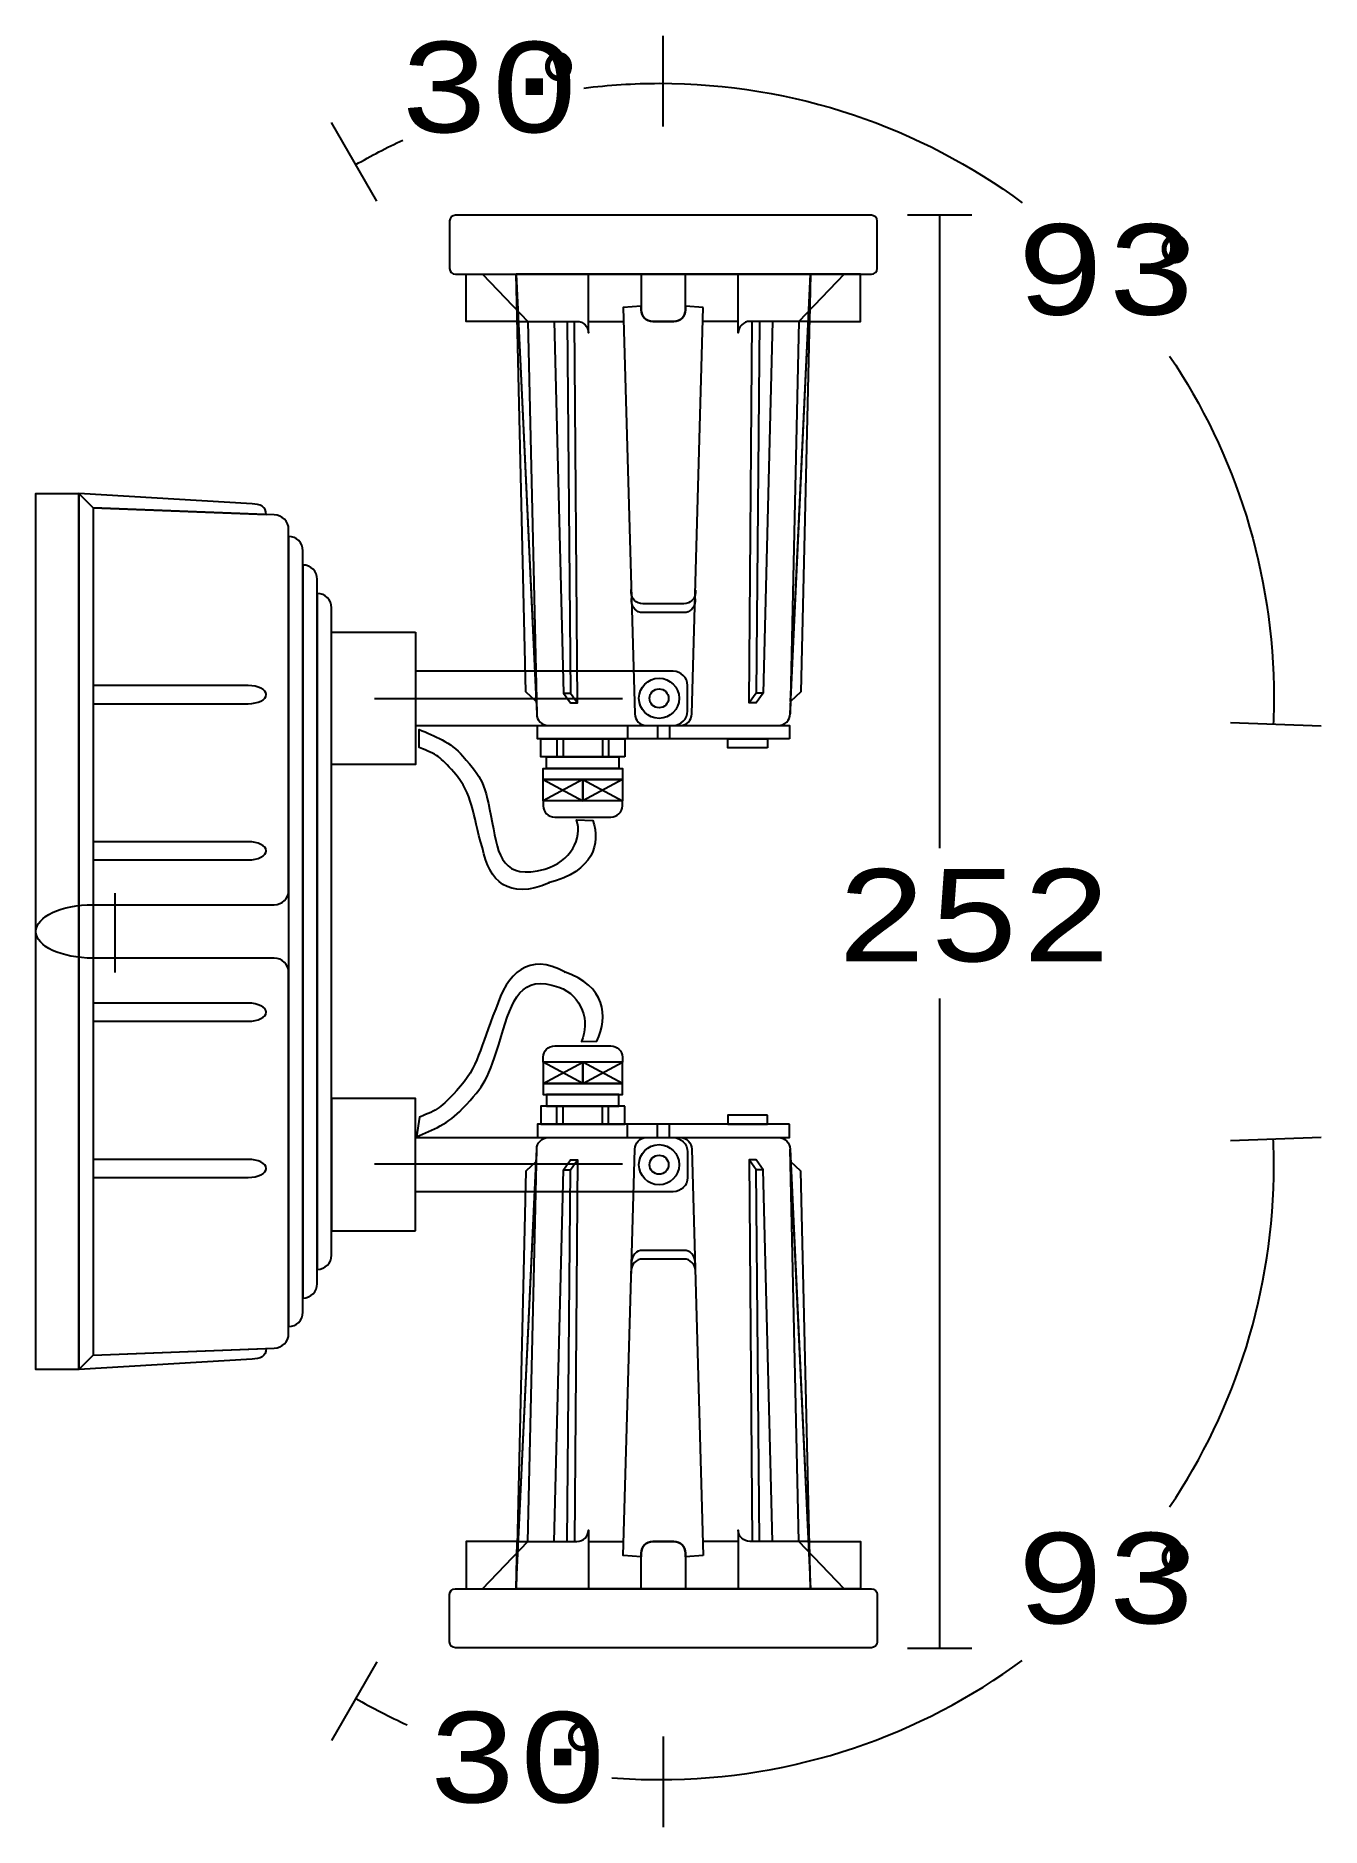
# Model space of a CAD drawing. Extents: x 0 to 168, y 4 to 238.
import ezdxf

# ---------------------------------------------------------------- set-up
doc = ezdxf.new("R2010")
doc.units = 0
doc.layers.add('LIVELLO_1', color=160, linetype='Continuous')
doc.styles.add('STD', font='txt')

# ---------------------------------------------------------------- blocks, each defined once
blk = doc.blocks.new('AI9-BLK1')
at = {"layer": 'LIVELLO_1', "color": 7}
for p, q in [((-1.86, 105.43), (-1.86, 117.28)), ((-39.26, 95.71), (-45.19, 105.97)), ((30.01, 93.91), (38.41, 93.91)), ((34.2, 93.91), (34.2, 11.26)), ((-11.64, 79.99), (-7.05, 79.99)), ((7.93, 79.99), (3.34, 79.99)), ((-7.19, 30.72), (-39.55, 30.72)), ((-14.88, 31.48), (-13.99, 31.48)), ((11.17, 31.48), (10.27, 31.48)), ((-6.54, 27.27), (-6.54, 25.52)), ((-2.62, 27.27), (-2.62, 25.52)), ((-1.05, 27.27), (-1.05, 25.52)), ((72.17, 27.64), (84.02, 27.23)), ((-15.74, 25.52), (-15.74, 23.17)), ((-14.95, 25.52), (-14.95, 23.17)), ((-9.81, 25.52), (-9.81, 23.17)), ((-9.01, 25.52), (-9.01, 23.17)), ((-12.38, 20.21), (-17.54, 17.4)), ((-17.54, 20.21), (-12.38, 17.4)), ((-12.38, 20.21), (-7.21, 17.4)), ((-7.21, 20.21), (-12.38, 17.4)), ((-73.44, 5.35), (-73.44, -4.97)), ((34.2, -8.4), (34.2, -93.18)), ((-12.38, -19.48), (-17.54, -16.68)), ((-17.54, -19.48), (-12.38, -16.68)), ((-12.38, -19.48), (-7.21, -16.68)), ((-7.21, -19.48), (-12.38, -16.68)), ((-15.74, -24.8), (-15.74, -22.45)), ((-14.95, -24.8), (-14.95, -22.45)), ((-9.81, -24.8), (-9.81, -22.45)), ((-9.01, -24.8), (-9.01, -22.45)), ((-6.54, -26.55), (-6.54, -24.8)), ((-2.62, -26.55), (-2.62, -24.8)), ((-1.05, -26.55), (-1.05, -24.8)), ((72.17, -26.91), (84.02, -26.5)), ((-7.19, -29.99), (-39.55, -29.99)), ((-14.88, -30.76), (-13.99, -30.76)), ((11.17, -30.76), (10.27, -30.76)), ((-11.64, -79.27), (-7.05, -79.27)), ((7.93, -79.27), (3.34, -79.27)), ((30.01, -93.18), (38.41, -93.18)), ((-39.26, -94.99), (-45.19, -105.25)), ((-1.86, -104.7), (-1.86, -116.56))]:
    blk.add_line(p, q, dxfattribs=at)
for points in [[(-27.58, 86.16), (-21.06, 86.16), (-20.92, 79.99), (-27.58, 79.99)], [(-21.06, 86.16), (-18.47, 30.38), (-19.79, 31.63)], [(17.35, 86.16), (16.07, 31.63), (14.76, 30.38)], [(23.87, 86.16), (17.35, 86.16), (17.21, 79.99), (23.87, 79.99)], [(-78.15, 57.54), (-78.15, -56.82), (-83.77, -56.82), (-83.77, 57.54)], [(-76.29, 55.67), (-76.29, -54.94), (-78.15, -56.82), (-78.15, 57.54)], [(-34.19, 39.44), (-34.19, 22.16), (-45.17, 22.16), (-45.17, 39.44)], [(14.61, 25.52), (-18.28, 25.52), (-18.28, 27.27), (14.61, 27.27)], [(-6.89, 23.17), (-17.87, 23.17), (-17.87, 25.52), (-6.89, 25.52)], [(11.76, 24.35), (6.54, 24.35), (6.54, 25.52), (11.76, 25.52)], [(-7.21, 20.21), (-17.54, 20.21), (-17.54, 21.63), (-7.21, 21.63)], [(-7.67, 21.63), (-17.09, 21.63), (-17.09, 23.17), (-7.67, 23.17)], [(-17.54, 20.21), (-12.38, 20.21), (-12.38, 17.4), (-17.54, 17.4)], [(-12.38, 20.21), (-7.21, 20.21), (-7.21, 17.4), (-12.38, 17.4)], [(-17.54, -19.48), (-12.38, -19.48), (-12.38, -16.68), (-17.54, -16.68)], [(-12.38, -19.48), (-7.21, -19.48), (-7.21, -16.68), (-12.38, -16.68)], [(-7.21, -19.48), (-17.54, -19.48), (-17.54, -20.9), (-7.21, -20.9)], [(-7.67, -20.9), (-17.09, -20.9), (-17.09, -22.45), (-7.67, -22.45)], [(-34.19, -38.72), (-34.19, -21.44), (-45.17, -21.44), (-45.17, -38.72)], [(-6.89, -22.45), (-17.87, -22.45), (-17.87, -24.8), (-6.89, -24.8)], [(14.61, -24.8), (-18.28, -24.8), (-18.28, -26.55), (14.61, -26.55)], [(11.76, -23.63), (6.54, -23.63), (6.54, -24.8), (11.76, -24.8)], [(-21.06, -85.44), (-18.47, -29.65), (-19.79, -30.91)], [(17.35, -85.44), (16.07, -30.91), (14.76, -29.65)], [(-27.58, -85.44), (-21.06, -85.44), (-20.92, -79.27), (-27.58, -79.27)], [(23.87, -85.44), (17.35, -85.44), (17.21, -79.27), (23.87, -79.27)]]:
    blk.add_lwpolyline(points, close=True, dxfattribs=at)
for points in [[(-25.47, 86.16), (-19.53, 79.99), (-18.39, 28.77)], [(21.76, 86.16), (15.81, 79.99), (14.68, 28.77)], [(-16.09, 79.99), (-14.88, 31.48), (-13.98, 30.19), (-13.05, 30.19), (-13.45, 79.99)], [(-14.42, 79.99), (-13.99, 31.48), (-13.05, 30.19)], [(10.71, 79.99), (10.27, 31.48), (9.34, 30.19)], [(12.38, 79.99), (11.17, 31.48), (10.27, 30.19), (9.34, 30.19), (9.74, 79.99)], [(-25.47, -85.44), (-19.53, -79.27), (-18.39, -28.05)], [(21.76, -85.44), (15.81, -79.27), (14.68, -28.05)], [(-16.09, -79.27), (-14.88, -30.76), (-13.98, -29.46), (-13.05, -29.46), (-13.45, -79.27)], [(-14.42, -79.27), (-13.99, -30.76), (-13.05, -29.46)], [(10.71, -79.27), (10.27, -30.76), (9.34, -29.46)], [(12.38, -79.27), (11.17, -30.76), (10.27, -29.46), (9.34, -29.46), (9.74, -79.27)]]:
    blk.add_lwpolyline(points, dxfattribs=at)
for centre, radius in [((-2.42, 30.8), 2.62), ((-2.42, 30.8), 1.24), ((-2.42, -30.08), 2.62), ((-2.42, -30.08), 1.24)]:
    blk.add_circle(centre, radius, dxfattribs=at)
for points, knots in [([(-12.25, 110.46), (-9.01, 110.86), (-5.75, 111.08), (-2.4, 111.08), (15.33, 111.08), (31.71, 105.29), (45, 95.5)], [0, 0, 0, 0, 1, 1, 1, 2, 2, 2, 2]), ([(-29.01, 93.86), (-29.01, 93.86), (25.3, 93.86), (25.3, 93.86), (25.71, 93.86), (26.05, 93.52), (26.05, 93.11), (26.05, 93.11), (26.05, 86.91), (26.05, 86.91), (26.05, 86.49), (25.71, 86.16), (25.3, 86.16), (25.3, 86.16), (-29.01, 86.16), (-29.01, 86.16), (-29.42, 86.16), (-29.76, 86.49), (-29.76, 86.91), (-29.76, 86.91), (-29.76, 93.11), (-29.76, 93.11), (-29.76, 93.52), (-29.42, 93.86), (-29.01, 93.86)], [0, 0, 0, 0, 1, 1, 1, 2, 2, 2, 3, 3, 3, 4, 4, 4, 5, 5, 5, 6, 6, 6, 7, 7, 7, 8, 8, 8, 8]), ([(-21.06, 86.16), (-21.06, 86.16), (-11.64, 86.16), (-11.64, 86.16), (-11.64, 86.16), (-11.64, 78.5), (-11.64, 78.5), (-11.64, 79.33), (-12.31, 80), (-13.14, 80), (-13.14, 80), (-20.92, 80), (-20.92, 80), (-20.92, 80), (-21.06, 86.16), (-21.06, 86.16)], [0, 0, 0, 0, 1, 1, 1, 2, 2, 2, 3, 3, 3, 4, 4, 4, 5, 5, 5, 5]), ([(-16.9, 27.27), (-17.72, 27.27), (-18.39, 27.94), (-18.39, 28.77), (-18.39, 28.77), (-21.06, 86.16), (-21.06, 86.16), (-21.06, 86.16), (17.35, 86.16), (17.35, 86.16), (17.35, 86.16), (14.68, 28.77), (14.68, 28.77), (14.68, 27.94), (14.01, 27.27), (13.18, 27.27), (13.18, 27.27), (-16.9, 27.27), (-16.9, 27.27)], [0, 0, 0, 0, 1, 1, 1, 2, 2, 2, 3, 3, 3, 4, 4, 4, 5, 5, 5, 6, 6, 6, 6]), ([(1.03, 86.16), (1.03, 86.16), (1.03, 81.49), (1.03, 81.49), (1.03, 80.66), (0.36, 79.99), (-0.47, 79.99), (-0.47, 79.99), (-3.25, 79.99), (-3.25, 79.99), (-4.08, 79.99), (-4.75, 80.66), (-4.75, 81.49), (-4.75, 81.49), (-4.75, 86.16), (-4.75, 86.16), (-4.75, 86.16), (1.03, 86.16), (1.03, 86.16)], [0, 0, 0, 0, 1, 1, 1, 2, 2, 2, 3, 3, 3, 4, 4, 4, 5, 5, 5, 6, 6, 6, 6]), ([(17.35, 86.16), (17.35, 86.16), (7.93, 86.16), (7.93, 86.16), (7.93, 86.16), (7.93, 78.5), (7.93, 78.5), (7.93, 79.33), (8.6, 80), (9.43, 80), (9.43, 80), (17.21, 80), (17.21, 80), (17.21, 80), (17.35, 86.16), (17.35, 86.16)], [0, 0, 0, 0, 1, 1, 1, 2, 2, 2, 3, 3, 3, 4, 4, 4, 5, 5, 5, 5]), ([(3.36, 81.81), (3.36, 81.81), (1.87, 28.77), (1.87, 28.77), (1.87, 27.94), (1.2, 27.27), (0.37, 27.27), (0.37, 27.27), (-4.09, 27.27), (-4.09, 27.27), (-4.92, 27.27), (-5.58, 27.94), (-5.58, 28.77), (-5.58, 28.77), (-7.09, 81.81), (-7.09, 81.81), (-7.09, 81.81), (-4.75, 81.98), (-4.75, 81.98), (-4.75, 81.98), (-4.75, 81.49), (-4.75, 81.49), (-4.75, 80.66), (-4.08, 79.99), (-3.25, 79.99), (-3.25, 79.99), (-0.47, 79.99), (-0.47, 79.99), (0.36, 79.99), (1.03, 80.66), (1.03, 81.49), (1.03, 81.49), (1.03, 81.98), (1.03, 81.98), (1.03, 81.98), (3.36, 81.81), (3.36, 81.81)], [0, 0, 0, 0, 1, 1, 1, 2, 2, 2, 3, 3, 3, 4, 4, 4, 5, 5, 5, 6, 6, 6, 7, 7, 7, 8, 8, 8, 9, 9, 9, 10, 10, 10, 11, 11, 11, 12, 12, 12, 12]), ([(64.23, 75.48), (72.82, 62.71), (77.83, 47.35), (77.83, 30.8), (77.83, 29.68), (77.81, 28.56), (77.76, 27.44)], [0, 0, 0, 0, 1, 1, 1, 2, 2, 2, 2]), ([(-53.69, 54.78), (-53.69, 54.78), (-76.29, 55.67), (-76.29, 55.67), (-76.29, 55.67), (-78.15, 57.54), (-78.15, 57.54), (-78.15, 57.54), (-55.55, 56.18), (-55.55, 56.18), (-54.52, 56.18), (-53.69, 55.81), (-53.69, 54.78)], [0, 0, 0, 0, 1, 1, 1, 2, 2, 2, 3, 3, 3, 4, 4, 4, 4]), ([(-50.77, 52.87), (-50.77, 52.87), (-50.77, 5.72), (-50.77, 5.72), (-50.77, 4.68), (-51.61, 3.85), (-52.64, 3.85), (-52.64, 3.85), (-76.29, 3.85), (-76.29, 3.85), (-76.29, 3.85), (-76.29, 55.67), (-76.29, 55.67), (-76.29, 55.67), (-52.64, 54.74), (-52.64, 54.74), (-51.61, 54.74), (-50.77, 53.9), (-50.77, 52.87)], [0, 0, 0, 0, 1, 1, 1, 2, 2, 2, 3, 3, 3, 4, 4, 4, 5, 5, 5, 6, 6, 6, 6]), ([(-48.91, 50.07), (-48.91, 50.07), (-48.91, -49.35), (-48.91, -49.35), (-48.91, -50.38), (-49.74, -51.21), (-50.77, -51.21), (-50.77, -51.21), (-50.77, 51.94), (-50.77, 51.94), (-49.74, 51.94), (-48.91, 51.1), (-48.91, 50.07)], [0, 0, 0, 0, 1, 1, 1, 2, 2, 2, 3, 3, 3, 4, 4, 4, 4]), ([(-47.04, 46.34), (-47.04, 46.34), (-47.04, -45.61), (-47.04, -45.61), (-47.04, -46.65), (-47.87, -47.48), (-48.91, -47.48), (-48.91, -47.48), (-48.91, 48.2), (-48.91, 48.2), (-47.87, 48.2), (-47.04, 47.37), (-47.04, 46.34)], [0, 0, 0, 0, 1, 1, 1, 2, 2, 2, 3, 3, 3, 4, 4, 4, 4]), ([(-45.17, 42.61), (-45.17, 42.61), (-45.17, -41.88), (-45.17, -41.88), (-45.17, -42.92), (-46.01, -43.75), (-47.04, -43.75), (-47.04, -43.75), (-47.04, 44.48), (-47.04, 44.48), (-46.01, 44.48), (-45.17, 43.64), (-45.17, 42.61)], [0, 0, 0, 0, 1, 1, 1, 2, 2, 2, 3, 3, 3, 4, 4, 4, 4]), ([(2.33, 44.93), (2.33, 44.93), (2.32, 44.62), (2.32, 44.62), (2.32, 43.8), (1.65, 43.13), (0.82, 43.13), (0.82, 43.13), (-4.55, 43.13), (-4.55, 43.13), (-5.37, 43.13), (-6.05, 43.8), (-6.05, 44.62), (-6.05, 44.62), (-6.05, 44.99), (-6.05, 44.99)], [0, 0, 0, 0, 1, 1, 1, 2, 2, 2, 3, 3, 3, 4, 4, 4, 5, 5, 5, 5]), ([(2.29, 43.79), (2.29, 43.79), (2.28, 43.48), (2.28, 43.48), (2.28, 42.66), (1.65, 41.99), (0.82, 41.99), (0.82, 41.99), (-4.55, 41.99), (-4.55, 41.99), (-5.37, 41.99), (-6.01, 42.66), (-6.01, 43.48), (-6.01, 43.48), (-6.01, 43.85), (-6.01, 43.85)], [0, 0, 0, 0, 1, 1, 1, 2, 2, 2, 3, 3, 3, 4, 4, 4, 5, 5, 5, 5]), ([(1.29, 32.47), (1.29, 32.47), (1.29, 29.14), (1.29, 29.14), (1.29, 28.1), (0.46, 27.27), (-0.57, 27.27), (-0.57, 27.27), (-34.19, 27.27), (-34.19, 27.27), (-34.19, 27.27), (-34.19, 34.33), (-34.19, 34.33), (-34.19, 34.33), (-0.57, 34.33), (-0.57, 34.33), (0.46, 34.33), (1.29, 33.5), (1.29, 32.47)], [0, 0, 0, 0, 1, 1, 1, 2, 2, 2, 3, 3, 3, 4, 4, 4, 5, 5, 5, 6, 6, 6, 6]), ([(-53.69, 31.29), (-53.69, 30.63), (-54.75, 30.1), (-56.06, 30.1), (-56.06, 30.1), (-76.29, 30.1), (-76.29, 30.1), (-76.29, 30.1), (-76.29, 32.47), (-76.29, 32.47), (-76.29, 32.47), (-56.06, 32.47), (-56.06, 32.47), (-54.75, 32.47), (-53.69, 31.94), (-53.69, 31.29)], [0, 0, 0, 0, 1, 1, 1, 2, 2, 2, 3, 3, 3, 4, 4, 4, 5, 5, 5, 5]), ([(-16.84, 6.7), (-10.94, 8.28), (-10, 11.82), (-11.08, 14.85), (-11.08, 14.85), (-13.19, 14.92), (-13.19, 14.92), (-12.36, 12.59), (-13.94, 9.45), (-17.33, 8.51), (-22.76, 7), (-23.44, 10.16), (-24.19, 14.57), (-25.17, 19.84), (-25.47, 20.34), (-28.03, 23.25), (-29.66, 25.12), (-31.68, 25.86), (-33.73, 26.73), (-33.73, 26.73), (-33.74, 24.37), (-33.74, 24.37), (-31.37, 23.49), (-30.99, 23.17), (-29.21, 21.14), (-26.57, 18.14), (-26.91, 15.95), (-25.47, 11.27), (-24.62, 7.02), (-22.1, 4.36), (-16.75, 6.72), (-16.75, 6.72), (-16.84, 6.7), (-16.84, 6.7)], [0, 0, 0, 0, 1, 1, 1, 2, 2, 2, 3, 3, 3, 4, 4, 4, 5, 5, 5, 6, 6, 6, 7, 7, 7, 8, 8, 8, 9, 9, 9, 10, 10, 10, 11, 11, 11, 11]), ([(-7.21, 17.4), (-7.21, 17.4), (-7.21, 16.78), (-7.21, 16.78), (-7.21, 15.95), (-7.88, 15.29), (-8.71, 15.29), (-8.71, 15.29), (-16.04, 15.29), (-16.04, 15.29), (-16.87, 15.29), (-17.54, 15.95), (-17.54, 16.78), (-17.54, 16.78), (-17.54, 17.4), (-17.54, 17.4), (-17.54, 17.4), (-7.21, 17.4), (-7.21, 17.4)], [0, 0, 0, 0, 1, 1, 1, 2, 2, 2, 3, 3, 3, 4, 4, 4, 5, 5, 5, 6, 6, 6, 6]), ([(-53.69, 10.9), (-53.69, 10.24), (-54.75, 9.71), (-56.06, 9.71), (-56.06, 9.71), (-76.29, 9.71), (-76.29, 9.71), (-76.29, 9.71), (-76.29, 12.08), (-76.29, 12.08), (-76.29, 12.08), (-56.06, 12.08), (-56.06, 12.08), (-54.75, 12.08), (-53.69, 11.55), (-53.69, 10.9)], [0, 0, 0, 0, 1, 1, 1, 2, 2, 2, 3, 3, 3, 4, 4, 4, 5, 5, 5, 5]), ([(-76.29, -3.12), (-80.43, -3.12), (-83.77, -1.56), (-83.77, 0.37), (-83.77, 2.29), (-80.43, 3.86), (-76.31, 3.86)], [0, 0, 0, 0, 1, 1, 1, 2, 2, 2, 2]), ([(-14.76, -4.92), (-9.36, -6.78), (-9.02, -10.66), (-10.53, -13.95), (-10.53, -13.95), (-12.56, -13.98), (-12.56, -13.98), (-11.4, -11.46), (-12.42, -7.99), (-15.51, -6.9), (-20.47, -5.12), (-21.61, -8.56), (-23.03, -13.36), (-24.79, -19.1), (-25.15, -19.63), (-28.06, -22.76), (-29.92, -24.76), (-31.96, -25.53), (-34.07, -26.43), (-34.07, -26.43), (-33.7, -23.86), (-33.7, -23.86), (-31.3, -22.96), (-30.89, -22.61), (-28.86, -20.43), (-25.87, -17.22), (-25.85, -14.81), (-23.73, -9.74), (-22.25, -5.1), (-19.42, -2.26), (-14.67, -4.95), (-14.67, -4.95), (-14.76, -4.92), (-14.76, -4.92)], [0, 0, 0, 0, 1, 1, 1, 2, 2, 2, 3, 3, 3, 4, 4, 4, 5, 5, 5, 6, 6, 6, 7, 7, 7, 8, 8, 8, 9, 9, 9, 10, 10, 10, 11, 11, 11, 11]), ([(-50.77, -4.99), (-50.77, -4.99), (-50.77, -52.15), (-50.77, -52.15), (-50.77, -53.18), (-51.61, -54.01), (-52.64, -54.01), (-52.64, -54.01), (-76.29, -54.94), (-76.29, -54.94), (-76.29, -54.94), (-76.29, -3.12), (-76.29, -3.12), (-76.29, -3.12), (-52.64, -3.12), (-52.64, -3.12), (-51.61, -3.12), (-50.77, -3.96), (-50.77, -4.99)], [0, 0, 0, 0, 1, 1, 1, 2, 2, 2, 3, 3, 3, 4, 4, 4, 5, 5, 5, 6, 6, 6, 6]), ([(-53.69, -10.17), (-53.69, -10.83), (-54.75, -11.35), (-56.06, -11.35), (-56.06, -11.35), (-76.29, -11.35), (-76.29, -11.35), (-76.29, -11.35), (-76.29, -8.99), (-76.29, -8.99), (-76.29, -8.99), (-56.06, -8.99), (-56.06, -8.99), (-54.75, -8.99), (-53.69, -9.51), (-53.69, -10.17)], [0, 0, 0, 0, 1, 1, 1, 2, 2, 2, 3, 3, 3, 4, 4, 4, 5, 5, 5, 5]), ([(-7.21, -16.68), (-7.21, -16.68), (-7.21, -16.06), (-7.21, -16.06), (-7.21, -15.23), (-7.88, -14.57), (-8.71, -14.57), (-8.71, -14.57), (-16.04, -14.57), (-16.04, -14.57), (-16.87, -14.57), (-17.54, -15.23), (-17.54, -16.06), (-17.54, -16.06), (-17.54, -16.68), (-17.54, -16.68), (-17.54, -16.68), (-7.21, -16.68), (-7.21, -16.68)], [0, 0, 0, 0, 1, 1, 1, 2, 2, 2, 3, 3, 3, 4, 4, 4, 5, 5, 5, 6, 6, 6, 6]), ([(1.29, -31.75), (1.29, -31.75), (1.29, -28.41), (1.29, -28.41), (1.29, -27.38), (0.46, -26.54), (-0.57, -26.54), (-0.57, -26.54), (-34.19, -26.54), (-34.19, -26.54), (-34.19, -26.54), (-34.19, -33.61), (-34.19, -33.61), (-34.19, -33.61), (-0.57, -33.61), (-0.57, -33.61), (0.46, -33.61), (1.29, -32.77), (1.29, -31.75)], [0, 0, 0, 0, 1, 1, 1, 2, 2, 2, 3, 3, 3, 4, 4, 4, 5, 5, 5, 6, 6, 6, 6]), ([(-16.9, -26.55), (-17.72, -26.55), (-18.39, -27.22), (-18.39, -28.05), (-18.39, -28.05), (-21.06, -85.44), (-21.06, -85.44), (-21.06, -85.44), (17.35, -85.44), (17.35, -85.44), (17.35, -85.44), (14.68, -28.05), (14.68, -28.05), (14.68, -27.22), (14.01, -26.55), (13.18, -26.55), (13.18, -26.55), (-16.9, -26.55), (-16.9, -26.55)], [0, 0, 0, 0, 1, 1, 1, 2, 2, 2, 3, 3, 3, 4, 4, 4, 5, 5, 5, 6, 6, 6, 6]), ([(3.36, -81.08), (3.36, -81.08), (1.87, -28.05), (1.87, -28.05), (1.87, -27.22), (1.2, -26.55), (0.37, -26.55), (0.37, -26.55), (-4.09, -26.55), (-4.09, -26.55), (-4.92, -26.55), (-5.58, -27.22), (-5.58, -28.05), (-5.58, -28.05), (-7.09, -81.08), (-7.09, -81.08), (-7.09, -81.08), (-4.75, -81.25), (-4.75, -81.25), (-4.75, -81.25), (-4.75, -80.77), (-4.75, -80.77), (-4.75, -79.94), (-4.08, -79.27), (-3.25, -79.27), (-3.25, -79.27), (-0.47, -79.27), (-0.47, -79.27), (0.36, -79.27), (1.03, -79.94), (1.03, -80.77), (1.03, -80.77), (1.03, -81.25), (1.03, -81.25), (1.03, -81.25), (3.36, -81.08), (3.36, -81.08)], [0, 0, 0, 0, 1, 1, 1, 2, 2, 2, 3, 3, 3, 4, 4, 4, 5, 5, 5, 6, 6, 6, 7, 7, 7, 8, 8, 8, 9, 9, 9, 10, 10, 10, 11, 11, 11, 12, 12, 12, 12]), ([(64.23, -74.76), (72.82, -61.99), (77.83, -46.63), (77.83, -30.08), (77.83, -28.95), (77.81, -27.83), (77.76, -26.72)], [0, 0, 0, 0, 1, 1, 1, 2, 2, 2, 2]), ([(-53.69, -30.56), (-53.69, -31.22), (-54.75, -31.75), (-56.06, -31.75), (-56.06, -31.75), (-76.29, -31.75), (-76.29, -31.75), (-76.29, -31.75), (-76.29, -29.38), (-76.29, -29.38), (-76.29, -29.38), (-56.06, -29.38), (-56.06, -29.38), (-54.75, -29.38), (-53.69, -29.91), (-53.69, -30.56)], [0, 0, 0, 0, 1, 1, 1, 2, 2, 2, 3, 3, 3, 4, 4, 4, 5, 5, 5, 5]), ([(2.29, -43.07), (2.29, -43.07), (2.28, -42.76), (2.28, -42.76), (2.28, -41.94), (1.65, -41.26), (0.82, -41.26), (0.82, -41.26), (-4.55, -41.26), (-4.55, -41.26), (-5.37, -41.26), (-6.01, -41.94), (-6.01, -42.76), (-6.01, -42.76), (-6.01, -43.13), (-6.01, -43.13)], [0, 0, 0, 0, 1, 1, 1, 2, 2, 2, 3, 3, 3, 4, 4, 4, 5, 5, 5, 5]), ([(2.33, -44.2), (2.33, -44.2), (2.32, -43.9), (2.32, -43.9), (2.32, -43.07), (1.65, -42.4), (0.82, -42.4), (0.82, -42.4), (-4.55, -42.4), (-4.55, -42.4), (-5.37, -42.4), (-6.05, -43.07), (-6.05, -43.9), (-6.05, -43.9), (-6.05, -44.27), (-6.05, -44.27)], [0, 0, 0, 0, 1, 1, 1, 2, 2, 2, 3, 3, 3, 4, 4, 4, 5, 5, 5, 5]), ([(-53.69, -54.05), (-53.69, -54.05), (-76.29, -54.94), (-76.29, -54.94), (-76.29, -54.94), (-78.15, -56.82), (-78.15, -56.82), (-78.15, -56.82), (-55.55, -55.45), (-55.55, -55.45), (-54.52, -55.45), (-53.69, -55.09), (-53.69, -54.05)], [0, 0, 0, 0, 1, 1, 1, 2, 2, 2, 3, 3, 3, 4, 4, 4, 4]), ([(-21.06, -85.44), (-21.06, -85.44), (-11.64, -85.44), (-11.64, -85.44), (-11.64, -85.44), (-11.64, -77.77), (-11.64, -77.77), (-11.64, -78.6), (-12.31, -79.27), (-13.14, -79.27), (-13.14, -79.27), (-20.92, -79.27), (-20.92, -79.27), (-20.92, -79.27), (-21.06, -85.44), (-21.06, -85.44)], [0, 0, 0, 0, 1, 1, 1, 2, 2, 2, 3, 3, 3, 4, 4, 4, 5, 5, 5, 5]), ([(1.03, -85.44), (1.03, -85.44), (1.03, -80.77), (1.03, -80.77), (1.03, -79.94), (0.36, -79.27), (-0.47, -79.27), (-0.47, -79.27), (-3.25, -79.27), (-3.25, -79.27), (-4.08, -79.27), (-4.75, -79.94), (-4.75, -80.77), (-4.75, -80.77), (-4.75, -85.44), (-4.75, -85.44), (-4.75, -85.44), (1.03, -85.44), (1.03, -85.44)], [0, 0, 0, 0, 1, 1, 1, 2, 2, 2, 3, 3, 3, 4, 4, 4, 5, 5, 5, 6, 6, 6, 6]), ([(17.35, -85.44), (17.35, -85.44), (7.93, -85.44), (7.93, -85.44), (7.93, -85.44), (7.93, -77.77), (7.93, -77.77), (7.93, -78.6), (8.6, -79.27), (9.43, -79.27), (9.43, -79.27), (17.21, -79.27), (17.21, -79.27), (17.21, -79.27), (17.35, -85.44), (17.35, -85.44)], [0, 0, 0, 0, 1, 1, 1, 2, 2, 2, 3, 3, 3, 4, 4, 4, 5, 5, 5, 5]), ([(-29.01, -93.13), (-29.01, -93.13), (25.3, -93.13), (25.3, -93.13), (25.71, -93.13), (26.05, -92.8), (26.05, -92.38), (26.05, -92.38), (26.05, -86.19), (26.05, -86.19), (26.05, -85.77), (25.71, -85.44), (25.3, -85.44), (25.3, -85.44), (-29.01, -85.44), (-29.01, -85.44), (-29.42, -85.44), (-29.76, -85.77), (-29.76, -86.19), (-29.76, -86.19), (-29.76, -92.38), (-29.76, -92.38), (-29.76, -92.8), (-29.42, -93.13), (-29.01, -93.13)], [0, 0, 0, 0, 1, 1, 1, 2, 2, 2, 3, 3, 3, 4, 4, 4, 5, 5, 5, 6, 6, 6, 7, 7, 7, 8, 8, 8, 8]), ([(-8.59, -110.11), (-6.54, -110.27), (-4.49, -110.35), (-2.4, -110.35), (15.33, -110.35), (31.71, -104.57), (45, -94.78)], [0, 0, 0, 0, 1, 1, 1, 2, 2, 2, 2])]:
    blk.add_open_spline(points, degree=3, knots=knots, dxfattribs=at)
for points in [[(-42.02, 100.47), (-40.01, 101.62), (-37.98, 102.69), (-35.86, 103.67)], [(-42.02, -99.74), (-39.83, -101), (-37.6, -102.16), (-35.29, -103.21)]]:
    blk.add_open_spline(points, degree=3, dxfattribs=at)
at = {"layer": 'LIVELLO_1', "color": 7, "attachment_point": 1, "style": 'STD'}
for s, insert, char_height in [('\\fCourier|b0|i0;\\H11.8117;\\C7;30', (-36.44, 116.5), 11.8117), ('\\fSymbol|b0|i0;\\H9.4494;\\C7;°', (-18.07, 115.05), 9.4494), ('\\fCourier|b0|i0;\\H11.8117;\\C7;93', (44.04, 92.69), 11.8117), ('\\fSymbol|b0|i0;\\H9.4494;\\C7;°', (62.42, 91.23), 9.4494), ('\\fCourier|b0|i0;\\H12.0350;\\C7;252', (20.6, 8.5), 12.035), ('\\fCourier|b0|i0;\\H11.8117;\\C7;93', (44.04, -78.14), 11.8117), ('\\fSymbol|b0|i0;\\H9.4494;\\C7;°', (62.42, -79.59), 9.4494), ('\\fCourier|b0|i0;\\H11.8117;\\C7;30', (-32.74, -101.52), 11.8117), ('\\fSymbol|b0|i0;\\H9.4494;\\C7;°', (-15.06, -102.97), 9.4494)]:
    blk.add_mtext(s, dxfattribs=dict(at, insert=insert, char_height=char_height))

msp = doc.modelspace()

# ---------------------------------------------------------------- block references
at = {"layer": 'LIVELLO_1', "color": 7}
msp.add_blockref('AI9-BLK1', (84.023467, 120.629502), dxfattribs=at)

doc.saveas('drawing.dxf')
